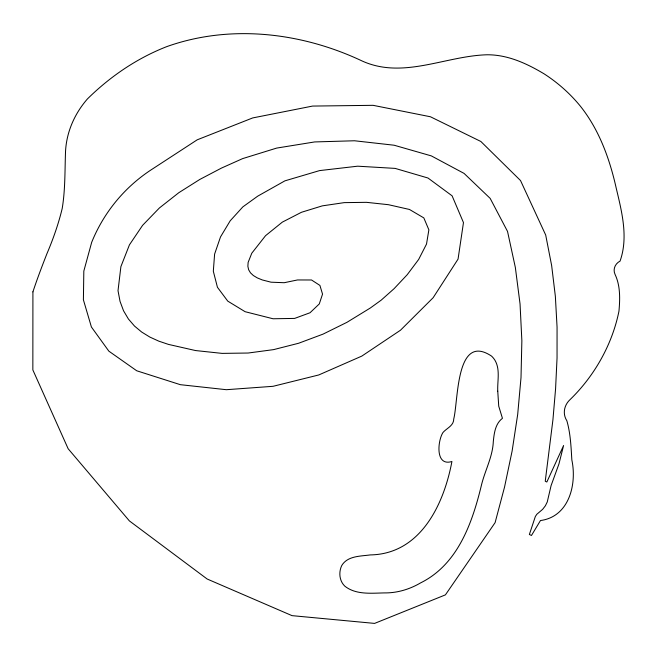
<?xml version="1.0" encoding="UTF-8"?>
<svg xmlns="http://www.w3.org/2000/svg" width="657" height="657" viewBox="0 0 657 657"><rect width="100%" height="100%" fill="white"/><g stroke="black" fill="none" stroke-linecap="round" stroke-linejoin="round"><path stroke-width="0.99" d="M32.916 291.864L32.85 369.924L68.147 448.739L129.38 520.902L207.144 579.006L292.02 615.642L374.58 623.403L445.413 594.872L495.107 522.635L504.527 487.133L512.123 450.998L517.691 414.427L521.009 377.611L521.863 340.712L520.048 303.928L515.343 267.44L507.533 231.428L490.171 198.381L464.072 173.407L431.345 155.898L394.126 145.222L354.525 140.77L314.662 141.937L276.663 148.088L242.647 158.608L221.45 168.093L199.835 179.427L178.811 192.698L159.396 207.973L142.594 225.335L129.429 244.864L120.896 266.619L118.014 290.69L120.042 301.391L123.549 310.802L128.411 318.998L134.496 326.053L141.674 332.04L149.812 337.049L158.772 341.139L168.43 344.391L195.531 350.551L222.091 353.384L248.124 353.031L273.624 349.614L298.59 343.266L323.039 334.126L346.962 322.316L370.367 307.969L381.183 300.159L394.101 288.669L407.233 274.692L418.673 259.425L426.516 244.076L428.873 229.835L423.822 217.902L409.475 209.468L388.443 204.697L366.466 202.331L344.202 202.635L322.316 205.863L301.473 212.277L282.321 222.132L265.543 235.691L251.779 253.216L248.132 262.398L247.87 266.29L248.642 269.756L250.473 272.827L253.347 275.521L257.281 277.886L262.266 279.939L271.045 282.19L284.194 282.715L297.498 279.956L311.533 279.989L319.918 285.425L322.538 294.122L319.277 303.945L310.022 312.757L294.656 318.407L273.057 318.768L245.118 311.705L227.765 301.128L217.434 287.281L213.32 271.242L214.609 254.095L220.506 236.922L230.188 220.818L242.868 206.865L257.733 196.147L284.916 180.847L319.581 170.598L357.671 166.188L395.153 168.397L427.978 178.014L452.098 195.819L463.472 222.592L458.052 259.113L433.135 297.728L400.499 330.208L361.81 356.102L318.768 374.958L273.057 386.308L226.353 389.7L180.355 384.682L136.73 370.778L108.848 351.15L91.405 326.997L83.398 299.814L83.825 271.086L91.684 242.318A157.015 157.015 0 0 1 149.911 170.648L197.207 139.818L252.69 117.931L312.576 106.073L373.094 105.325L430.442 116.765L480.85 141.477L520.525 180.544L545.696 235.034L551.658 265.625L555.362 296.34L557.062 327.137L557.046 357.991L555.576 388.862L552.939 419.716L545.244 481.244L546.846 482.008L563.599 445.503L558.943 463.965L551.1 485.556L547.265 501.94L545.384 505.783L542.625 509.347L536.859 514.25L535.348 516.484L529.37 534.486L531.472 535.471L540.465 520.541C569.134 516.763 577.027 484.234 571.845 459.957C571.032 446.801 570.531 433.472 566.851 420.735C562.384 413.91 564.1 405.18 569.882 399.793C594.355 376.108 612.25 344.564 618.96 311.147C620.06 298.902 620.43 285.828 615.083 274.445C612.636 269.395 615.157 263.556 620.052 261.125C628.527 237.308 621.809 211.735 616.2 188.058C609.663 158.904 599.299 130.053 580.542 106.393C570.202 93.655 557.85 82.716 544.078 73.83C526.668 63.442 507.705 54.646 487.034 54.777C445.364 55.935 403.234 79.481 362.327 61.085C301.949 32.472 230.582 23.907 166.87 46.581C136.985 58.218 110.22 76.467 87.43 98.928C74.66 113.595 66.579 131.794 65.536 151.307C64.821 170.377 65.339 189.52 62.218 208.409C58.498 223.914 53.209 238.893 46.992 253.553C42.015 266.216 37.17 278.938 32.916 291.864M497.751 391.17L498.729 406.157L502.449 418.32C495.263 423.716 494.146 433.283 493.308 441.578C492.668 457.083 484.759 470.855 481.302 485.745C472.153 523.35 457.65 564.552 420.636 582.866C409.697 589.313 397.148 593.082 384.402 592.91C371.148 593.172 355.897 594.955 344.81 586.151C339.308 580.911 338.527 572.239 341.73 565.562C347.578 555.789 360.348 556.298 370.269 554.919C420.447 554.114 443.877 504.477 451.917 461.501C435.189 466.741 437.562 440.987 442.958 432.52C446.686 428.159 453.79 425.818 453.757 418.895C458.455 400.129 455.851 332.401 491.526 356.086A20.999 20.999 0 0 1 495.058 360.438C500.379 369.76 497.283 380.994 497.751 391.17"/></g></svg>
